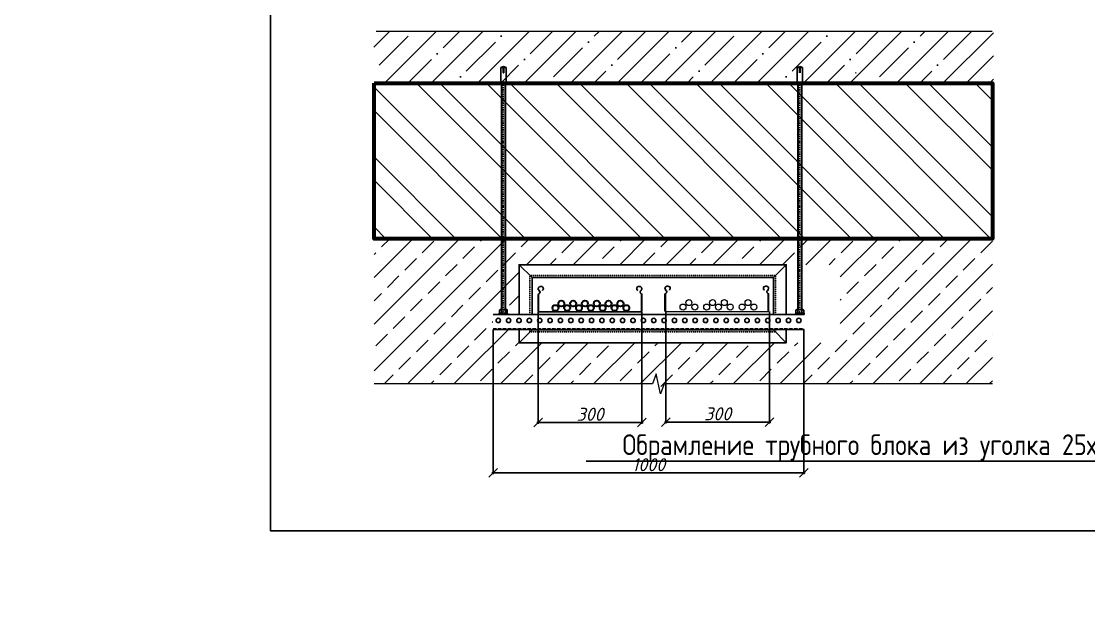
# Model space of a CAD drawing. Header units: millimetres. Extents: x -42533 to 645315, y 3457 to 82611.
# Drawn here: x 35524 to 47802, y 7901 to 14571 of the extents above; entities that cross this region are included whole.
import ezdxf
from ezdxf import colors
from ezdxf.entities.mleader import LeaderData, LeaderLine
from ezdxf.math import Vec2, Vec3

# ---------------------------------------------------------------- set-up
doc = ezdxf.new("R2010")
doc.units = ezdxf.units.MM
doc.set_wipeout_variables(frame=1)
for name, pattern in [('HIDDEN', [9.525, 6.35, -3.175]), ('ШТРИХОВАЯ', [0.75, 0.5, -0.25]), ('штрихпунктирная', [25.4, 12.7, -6.35, 0, -6.35])]:
    doc.linetypes.add(name, pattern=pattern)
for name, color, linetype in [('PDF _Геометрия', 7, 'Continuous'), ('Основная', 7, 'Continuous'), ('Тонкая', 7, 'Continuous'), ('ШАХТЫ_ДЛЯ_СВОДНИКА', 7, 'Continuous'), ('ЭОМ_Лотки рабочие', 5, 'Continuous'), ('ЭОМ_Размеры', 7, 'Continuous')]:
    doc.layers.add(name, color=color, linetype=linetype)
for name, color, linetype, lineweight in [('Ось', 140, 'штрихпунктирная', 15), ('СТЕНЫ', 7, 'Continuous', 9), ('ЭМ_кабеленесущие конструкции', 7, 'Continuous', 15), ('ЭОМ_Кабель Быт. розеток', 5, 'Continuous', 30), ('ЭОМ_Кабель Комп. розеток', 30, 'Continuous', 9)]:
    doc.layers.add(name, color=color, linetype=linetype, lineweight=lineweight)
doc.layers.add('ЭОМ_Освещение рабочее', color=7, linetype='Continuous', lineweight=9, true_color=0x312af4)
doc.styles.add('ISOCPEUR', font='isocpeur.ttf', dxfattribs={"width": 0.85, "height": 275})
doc.styles.add('MYSTYLE', font='isocpeur.ttf', dxfattribs={"oblique": 15})
doc.dimstyles.new('1', dxfattribs={"dimtxt": 35, "dimasz": 20, "dimexe": 15, "dimexo": 0.625, "dimgap": 20, "dimtad": 1, "dimdec": 0, "dimtxsty": 'MYSTYLE', "dimblk": 'OBLIQUE', "dimcen": 0, "dimdle": 15, "dimadec": 0, "dimazin": 0, "dimtfac": 1, "dimtdec": 0, "dimtmove": 0, "dimatfit": 3, "dimldrblk": 'OBLIQUE', "dimfxl": 1, "dimarcsym": 0})

# ---------------------------------------------------------------- blocks, each defined once
blk = doc.blocks.new('*U317')
blk.add_wipeout([(-7.5, 0.8), (-6.5, 0), (6.5, 0), (7.5, 0.8), (7.5, 6), (6.5, 6.8), (-6.5, 6.8), (-7.5, 6)])
for p, q in [((-7.5, 6), (-6.5, 6.8)), ((-7.5, 6), (-7.5, 0.8)), ((-7.5, 0.8), (-6.5, 0)), ((-6.5, 6.8), (-6.1, 6.8)), ((-6.5, 0), (-6.1, 0)), ((-6.1, 6.8), (0, 6.8)), ((-6.1, 0), (0, 0)), ((-3.8, 6), (-3.8, 0.8)), ((6.1, 6.8), (0, 6.8)), ((6.1, 0), (0, 0)), ((3.8, 6), (3.8, 0.8)), ((6.5, 6.8), (6.1, 6.8)), ((6.5, 0), (6.1, 0)), ((7.5, 6), (6.5, 6.8)), ((7.5, 0.8), (6.5, 0)), ((7.5, 6), (7.5, 0.8))]:
    blk.add_line(p, q)
for centre, radius, start, end in [((-6, 4.9), 1.9, 94.9499, 144.8587), ((-6, 1.9), 1.9, 215.1413, 265.0501), ((-6.4, 2.1), 4.68, 55.8533, 86.9299), ((-6.4, 4.7), 4.68, 273.0701, 304.1467), ((0.2, -3.2), 9.98, 90.9514, 113.1151), ((0.2, 10), 9.98, 246.8849, 269.0486), ((-0.2, -3.2), 9.98, 66.8849, 89.0486), ((-0.2, 10), 9.98, 270.9514, 293.1151), ((6.4, 2.1), 4.68, 93.0701, 124.1467), ((6.4, 4.7), 4.68, 235.8533, 266.9299), ((6, 4.9), 1.9, 35.1413, 85.0501), ((6, 1.9), 1.9, 274.9499, 324.8587)]:
    blk.add_arc(centre, radius, start, end)
blk = doc.blocks.new('*U318')
blk.add_wipeout([(600, -29), (600, 0), (0, 0), (0, -29)])
for p, q in [((0, 0), (600, 0)), ((0, -29), (600, -29))]:
    blk.add_line(p, q)
at = {"linetype": 'HIDDEN'}
blk.add_line((0, -27.5), (600, -27.5), dxfattribs=at)
for centre in [(10, -11.5), (30, -11.5), (50, -11.5), (70, -11.5), (90, -11.5), (110, -11.5), (130, -11.5), (150, -11.5), (170, -11.5), (190, -11.5), (210, -11.5), (230, -11.5), (250, -11.5), (270, -11.5), (290, -11.5), (310, -11.5), (330, -11.5), (350, -11.5), (370, -11.5), (390, -11.5), (410, -11.5), (430, -11.5), (450, -11.5), (470, -11.5), (490, -11.5), (510, -11.5), (530, -11.5), (550, -11.5), (570, -11.5), (590, -11.5)]:
    blk.add_circle(centre, 4.25)
blk = doc.blocks.new('_Dot')
at = {"color": 0, "linetype": 'ByBlock', "lineweight": -2}
blk.add_line((-0.5, 0), (-1, 0), dxfattribs=at)
at = {"color": 0, "linetype": 'ByBlock', "const_width": 0.5}
blk.add_lwpolyline([(-0.25, 0, 1), (0.25, 0, 1)], format="xyb", close=True, dxfattribs=at)
blk = doc.blocks.new('_Oblique')
at = {"color": 0, "linetype": 'ByBlock', "lineweight": -2}
blk.add_line((-0.5, -0.5), (0.5, 0.5), dxfattribs=at)
blk = doc.blocks.new('*D748')
at = {"layer": 'Defpoints', "color": 0, "transparency": 16777216}
for p in [(40950, 11029), (44526, 11029), (40950, 9380)]:
    blk.add_point(p, dxfattribs=at)
at = {"layer": 'ЭОМ_Размеры', "color": 0, "lineweight": -2, "transparency": 16777216}
for p, q in [((40950, 11028), (40950, 9365)), ((44526, 11028), (44526, 9365)), ((44541, 9380), (40935, 9380))]:
    blk.add_line(p, q, dxfattribs=at)
at = {"layer": 'ЭОМ_Размеры', "color": 0, "lineweight": -2, "transparency": 16777216, "xscale": 100, "yscale": 100, "zscale": 100, "rotation": 180}
blk.add_blockref('_Oblique', (40950, 9380), dxfattribs=at)
at = {"layer": 'ЭОМ_Размеры', "color": 0, "lineweight": -2, "transparency": 16777216, "xscale": 100, "yscale": 100, "zscale": 100}
blk.add_blockref('_Oblique', (44526, 9380), dxfattribs=at)
at = {"layer": 'ЭОМ_Размеры', "color": 0, "transparency": 16777216, "insert": (42738, 9475), "char_height": 150, "attachment_point": 5, "style": 'MYSTYLE'}
blk.add_mtext('1000', dxfattribs=at)
blk = doc.blocks.new('*D750')
at = {"layer": 'Defpoints', "color": 0, "transparency": 16777216}
for p in [(41469, 11231), (42662, 11231), (41469, 9960)]:
    blk.add_point(p, dxfattribs=at)
at = {"layer": 'ЭОМ_Размеры', "color": 0, "lineweight": -2, "transparency": 16777216}
for p, q in [((41469, 11231), (41469, 9945)), ((42662, 11231), (42662, 9945)), ((42677, 9960), (41454, 9960))]:
    blk.add_line(p, q, dxfattribs=at)
at = {"layer": 'ЭОМ_Размеры', "color": 0, "lineweight": -2, "transparency": 16777216, "xscale": 100, "yscale": 100, "zscale": 100, "rotation": 180}
blk.add_blockref('_Oblique', (41469, 9960), dxfattribs=at)
at = {"layer": 'ЭОМ_Размеры', "color": 0, "lineweight": -2, "transparency": 16777216, "xscale": 100, "yscale": 100, "zscale": 100}
blk.add_blockref('_Oblique', (42662, 9960), dxfattribs=at)
at = {"layer": 'ЭОМ_Размеры', "color": 0, "transparency": 16777216, "insert": (42066, 10055), "char_height": 150, "attachment_point": 5, "style": 'MYSTYLE'}
blk.add_mtext('300', dxfattribs=at)
blk = doc.blocks.new('*D751')
at = {"layer": 'Defpoints', "color": 0, "transparency": 16777216}
for p in [(42938, 11236), (44131, 11236), (42938, 9965)]:
    blk.add_point(p, dxfattribs=at)
at = {"layer": 'ЭОМ_Размеры', "color": 0, "lineweight": -2, "transparency": 16777216}
for p, q in [((42938, 11235), (42938, 9950)), ((44131, 11235), (44131, 9950)), ((44146, 9965), (42923, 9965))]:
    blk.add_line(p, q, dxfattribs=at)
at = {"layer": 'ЭОМ_Размеры', "color": 0, "lineweight": -2, "transparency": 16777216, "xscale": 100, "yscale": 100, "zscale": 100, "rotation": 180}
blk.add_blockref('_Oblique', (42938, 9965), dxfattribs=at)
at = {"layer": 'ЭОМ_Размеры', "color": 0, "lineweight": -2, "transparency": 16777216, "xscale": 100, "yscale": 100, "zscale": 100}
blk.add_blockref('_Oblique', (44131, 9965), dxfattribs=at)
at = {"layer": 'ЭОМ_Размеры', "color": 0, "transparency": 16777216, "insert": (43534, 10060), "char_height": 150, "attachment_point": 5, "style": 'MYSTYLE'}
blk.add_mtext('300', dxfattribs=at)
blk = doc.blocks.new('*U316')
at = {"color": 0, "linetype": 'ByBlock', "lineweight": -2}
for p, q in [((-99, 41.9), (-97.7, 40.4)), ((-97.2, 40.8), (-98.4, 42.4)), ((-92, 41.9), (-91.5, 41.4)), ((91.5, 41.4), (92, 41.9)), ((98.4, 42.4), (97.2, 40.8)), ((97.7, 40.4), (99, 41.9)), ((-100, 33.7), (-100, 1.5)), ((-99.3, 1.5), (-99.3, 33.7)), ((99.3, 33.7), (99.3, 1.5)), ((100, 1.5), (100, 33.7)), ((98.5, 0.7), (-98.5, 0.7)), ((-98.5, 0), (98.5, 0))]:
    blk.add_line(p, q, dxfattribs=at)
for centre, radius, start, end in [((-95, 45), 5, 314.427, 217.7596), ((-95, 45), 4.3, 314.427, 217.7596), ((95, 45), 5, 322.2404, 225.573), ((95, 45), 4.3, 322.2404, 225.573), ((-97.5, 33.7), 2.5, 118.2115, 180), ((-97.5, 33.7), 1.8, 118.2115, 180), ((-100.1, 38.5), 3, 298.2115, 37.7596), ((-100.1, 38.5), 3.7, 298.2115, 37.7596), ((100.1, 38.5), 3.7, 142.2404, 241.7885), ((100.1, 38.5), 3, 142.2404, 241.7885), ((97.5, 33.7), 1.8, 0, 61.7885), ((97.5, 33.7), 2.5, 0, 61.7885), ((-98.5, 1.5), 1.5, 180, 270), ((-98.5, 1.5), 0.8, 180, 270), ((98.5, 1.5), 0.8, 270, 0), ((98.5, 1.5), 1.5, 270, 0)]:
    blk.add_arc(centre, radius, start, end, dxfattribs=at)

msp = doc.modelspace()

# ---------------------------------------------------------------- hatches: boundary and pattern name
at = {"transparency": 33554610}
h = msp.add_hatch(dxfattribs=at)
h.set_pattern_fill('ANSI35', color=252, scale=59.620204)
h.set_pattern_definition([(45, (-668032.94, -318554.5), (-267.70235, 267.70235), []), (45, (-667765.24, -318554.5), (-267.70235, 267.70235), [473.23537, -94.64707, 0, -94.64707])])
h.paths.add_polyline_path([(46706, 13861), (46706, 14458.9), (39580.4, 14458.9), (39580.4, 13861)])
h = msp.add_hatch()
h.set_pattern_fill('ANSI32', color=256, scale=59.620204, angle=90)
h.set_pattern_definition([(135, (-668036.1, -311631.6), (-401.55353, -401.55353), []), (135, (-668036.1, -311363.9), (-401.55353, -401.55353), [])])
h.paths.add_polyline_path([(46694.8, 12072.4), (46694.8, 13861), (39581.3, 13861), (39581.3, 12072.4)])

# ---------------------------------------------------------------- linework, layer by layer
at = {"color": 5}
for points in [[(41249.9, 11774.3), (44323.6, 11774.3), (44174.5, 11625.3), (41398.9, 11625.3)], [(41398.9, 11625.3), (41398.9, 11026.1), (41249.9, 10877), (41249.9, 11774.3)], [(44323.6, 11774.3), (44323.6, 10877), (44174.5, 11026.1), (44174.5, 11625.3)], [(41398.9, 11026.1), (44174.5, 11026.1), (44323.6, 10877), (41249.9, 10877)]]:
    msp.add_lwpolyline(points, close=True, dxfattribs=at)
at = {"color": 5, "linetype": 'ШТРИХОВАЯ', "ltscale": 0.2}
for points in [[(41375.1, 11649.1), (44198.4, 11649.1)], [(41375.1, 11649.1), (41375.1, 11002.2)], [(44198.4, 11649.1), (44198.4, 11002.2)], [(41375.1, 11002.2), (44198.4, 11002.2)]]:
    msp.add_lwpolyline(points, dxfattribs=at)
at = {"layer": 'PDF _Геометрия', "lineweight": 13}
msp.add_lwpolyline([(46694.8, 10403), (42917.8, 10403), (42875.2, 10289.4), (42826.3, 10519.8), (42783.7, 10403), (39581.3, 10403)], dxfattribs=at)
at = {"layer": 'Основная'}
for p, q in [((41039.7, 14033.8), (41039.7, 13860.9)), ((41045.7, 14033.8), (41039.7, 14033.8)), ((41066.5, 14039.7), (41045.7, 14039.7)), ((41045.7, 14039.7), (41045.7, 14033.8)), ((41066.5, 14039.7), (41066.5, 13980.1)), ((41093.3, 14039.7), (41072.5, 14039.7)), ((41072.5, 14039.7), (41072.5, 13980.1)), ((41093.3, 14039.7), (41093.3, 14033.8)), ((41099.3, 14033.8), (41093.3, 14033.8)), ((41099.3, 14033.8), (41099.3, 13860.9)), ((44450, 14033.8), (44450, 13860.9)), ((44455.9, 14033.8), (44450, 14033.8)), ((44476.8, 14039.7), (44455.9, 14039.7)), ((44455.9, 14039.7), (44455.9, 14033.8)), ((44476.8, 14039.7), (44476.8, 13980.1)), ((44503.6, 14039.7), (44482.8, 14039.7)), ((44482.8, 14039.7), (44482.8, 13980.1)), ((44503.6, 14039.7), (44503.6, 14033.8)), ((44509.6, 14033.8), (44503.6, 14033.8)), ((44509.6, 14033.8), (44509.6, 13860.9)), ((41072.5, 13980.1), (41066.5, 13980.1)), ((45126.7, 13980.1), (45120.7, 13980.1)), ((41045.7, 13861), (41045.7, 11257.2)), ((41093.3, 13861), (41093.3, 11257.2))]:
    msp.add_line(p, q, dxfattribs=at)
at = {"layer": 'Основная', "ltscale": 75}
msp.add_lwpolyline([(41117.2, 11201.8), (41117.2, 11216.7), (41021.8, 11216.7), (41021.8, 11201.8)], dxfattribs=at)
at = {"layer": 'Ось'}
msp.add_line((41069.5, 11201.8), (41069.5, 13861), dxfattribs=at)
at = {"layer": 'СТЕНЫ'}
for p, q in [((39605.4, 14458.6), (46691.1, 14458.6)), ((41150.5, 13860.9), (45042.7, 13861.2))]:
    msp.add_line(p, q, dxfattribs=at)
at = {"layer": 'Тонкая'}
for p, q in [((41069.5, 14051.6), (41039.7, 14039.7)), ((41039.7, 14039.7), (41039.7, 14033.8)), ((41069.5, 14051.6), (41099.3, 14039.7)), ((41099.3, 14039.7), (41099.3, 14033.8)), ((44479.8, 14051.6), (44450, 14039.7)), ((44450, 14039.7), (44450, 14033.8)), ((44479.8, 14051.6), (44509.6, 14039.7)), ((44509.6, 14039.7), (44509.6, 14033.8)), ((41049.7, 11257.2), (41049.7, 13861)), ((41089.3, 11257.2), (41089.3, 13861))]:
    msp.add_line(p, q, dxfattribs=at)
at = {"layer": 'ШАХТЫ_ДЛЯ_СВОДНИКА', "color": 18, "lineweight": 60, "true_color": 0x000000}
msp.add_lwpolyline([(39581.3, 13861), (46694.8, 13861), (46694.8, 12072.4), (39581.3, 12072.4)], close=True, dxfattribs=at)
at = {"layer": 'ЭОМ_Кабель Быт. розеток', "color": 5}
for centre in [(41735.2, 11327.3), (41871.2, 11327.3), (42007.1, 11327.3), (42143, 11327.3), (42279, 11327.3), (42414.9, 11327.3)]:
    msp.add_circle(centre, 34, dxfattribs=at)
at = {"layer": 'ЭОМ_Кабель Комп. розеток', "color": 1}
for centre in [(43203.3, 11338.1), (43475.2, 11338.1), (43611.1, 11338.1), (43883, 11338.1)]:
    msp.add_circle(centre, 34, dxfattribs=at)

# ---------------------------------------------------------------- block references
at = {"layer": 'Основная', "ltscale": 6.666667, "xscale": 5.962020415049804, "yscale": 5.962020415049804, "zscale": 5.962020415049804}
msp.add_blockref('*U317', (44479.8, 11216.7), dxfattribs=at)

# ---------------------------------------------------------------- leaders
at = {"layer": 'ЭМ_кабеленесущие конструкции', "lineweight": 5}
ml = msp.add_multileader_mtext('Standard', dxfattribs=at)
ml.set_content('Мастика огнеупорная\\Pдля заделки щелей между перекрытием и трубой ВГП', color=256, style='ISOCPEUR')
ml.set_leader_properties()
ml.set_arrow_properties(name='DOT')
ml.build(insert=Vec2(0, 0))
ml.multileader.update_dxf_attribs({"text_left_attachment_type": 6, "text_right_attachment_type": 6, "dogleg_length": 0.00122, "arrow_head_size": 48.9, "scale": 10})
ctx = ml.context
ctx.base_point, ctx.scale, ctx.char_height, ctx.arrow_head_size, ctx.landing_gap_size, ctx.plane_origin = Vec3(64412.5, 13728.6), 10, 195.708, 48.9, 97.9, Vec3(71889.9, 17091.6)
ctx.left_attachment, ctx.right_attachment, ctx.text_align_type = 6, 6, 2
notes = []
notes.append((ctx, [(1, (1, 1, 0), (67452.8, 13728.6), (-1, 0), 0.0597, [(2, [(68326.3, 14094.8)], 0, [])])]))
ctx.mtext.insert, ctx.mtext.width, ctx.mtext.defined_height, ctx.mtext.alignment, ctx.mtext.flow_direction = Vec3(67354.9, 13983.1), 4017.395, 193, 3, 5
ml = msp.add_multileader_mtext('Standard', dxfattribs=at)
ml.set_content('Обрамление трубного блока из уголка 25х25х4 ГОСТ 8509-93', color=256, style='ISOCPEUR')
ml.set_leader_properties()
ml.set_arrow_properties(name='DOT')
ml.build(insert=Vec2(0, 0))
ml.multileader.update_dxf_attribs({"text_left_attachment_type": 6, "text_right_attachment_type": 6, "dogleg_length": 0.00122, "arrow_head_size": 48.9, "scale": 10})
ctx = ml.context
ctx.base_point, ctx.scale, ctx.char_height, ctx.arrow_head_size, ctx.landing_gap_size, ctx.plane_origin = Vec3(62369.6, 7903.4), 10, 195.708, 48.9, 97.9, Vec3(66206.2, 8628.6)
ctx.left_attachment, ctx.right_attachment, ctx.text_align_type = 6, 6, 2
notes.append((ctx, [(1, (1, 1, 0), (66747.1, 7903.4), (-1, 0), 97.9, [(2, [(68970.9, 8734.8), (68290.9, 8944.1)], 0, [])])]))
ctx.mtext.insert, ctx.mtext.width, ctx.mtext.defined_height, ctx.mtext.alignment, ctx.mtext.flow_direction = Vec3(66551.3, 8157.8), 4196.374, 525.7, 3, 5
for ctx, leaders in notes:
    for number, flags, end, landing, length, lines in leaders:
        leader = LeaderData()
        leader.index, (leader.has_last_leader_line, leader.has_dogleg_vector, leader.attachment_direction) = number, flags
        leader.last_leader_point, leader.dogleg_vector, leader.dogleg_length = Vec3(end), Vec3(landing), length
        for number, points, colour, breaks in lines:
            line = LeaderLine()
            line.index, line.vertices, line.color, line.breaks = number, Vec3.list(points), colors.encode_raw_color(colour), breaks
            leader.lines.append(line)
        ctx.leaders.append(leader)

# ---------------------------------------------------------------- next in the draw order: linework, layer by layer
at = {"layer": 'Основная'}
for p, q in [((44455.9, 13861), (44455.9, 11257.2)), ((44503.6, 13861), (44503.6, 11257.2))]:
    msp.add_line(p, q, dxfattribs=at)
at = {"layer": 'Основная', "ltscale": 75}
msp.add_lwpolyline([(44527.5, 11201.8), (44527.5, 11216.7), (44432.1, 11216.7), (44432.1, 11201.8)], dxfattribs=at)
at = {"layer": 'Ось'}
msp.add_line((44479.8, 11201.8), (44479.8, 13861), dxfattribs=at)
at = {"layer": 'Тонкая'}
for p, q in [((44460, 11257.2), (44460, 13861)), ((44499.6, 11257.2), (44499.6, 13861))]:
    msp.add_line(p, q, dxfattribs=at)

# ---------------------------------------------------------------- next in the draw order: block references
at = {"layer": 'Основная', "ltscale": 6.666667, "xscale": 5.962020415049804, "yscale": 5.962020415049804, "zscale": 5.962020415049804}
msp.add_blockref('*U317', (41069.5, 11216.7), dxfattribs=at)

# ---------------------------------------------------------------- next in the draw order: hatches: boundary and pattern name
h = msp.add_hatch()
h.set_pattern_fill('ANSI33', color=256, scale=59.620204)
h.set_pattern_definition([(45, (-684802.5, -318700.77), (-267.70235, 267.70235), []), (45, (-684534.8, -318700.77), (-267.70235, 267.70235), [189.29415, -94.64707])])
h.paths.add_polyline_path([(46648.4, 13741.8), (39544.8, 13741.8)])
h.paths.add_polyline_path([(46694.8, 12072.4), (39581.3, 12072.4), (39581.3, 10403), (42783.7, 10403), (42826.3, 10519.8), (42875.2, 10289.4), (42917.8, 10403), (46694.8, 10403)])
h.paths.add_polyline_path([(44943.3, 10877), (44594.5, 10877), (41598.6, 10877), (41249.9, 10877), (41249.9, 11774.3), (41598.6, 11774.3), (44594.5, 11774.3), (44943.3, 11774.3)], flags=16)
edge = h.paths.add_edge_path(flags=0)
edge.add_arc((44494.7, 11125.9), 99.9, 0, 90, ccw=False)
edge.add_arc((44494.7, 11125.9), 99.9, -180, 0, ccw=False)
edge.add_arc((44295, 11125.9), 99.9, -180, 0, ccw=False)
edge.add_arc((44095.2, 11125.9), 99.9, -180, 0, ccw=False)
edge.add_arc((43895.5, 11125.9), 99.9, -180, 0, ccw=False)
edge.add_arc((43695.8, 11125.9), 99.9, -180, 0, ccw=False)
edge.add_arc((43496, 11125.9), 99.9, -180, 0, ccw=False)
edge.add_arc((43296.3, 11125.9), 99.9, -180, 0, ccw=False)
edge.add_arc((43096.6, 11125.9), 99.9, -180, 0, ccw=False)
edge.add_arc((42896.9, 11125.9), 99.9, -180, 0, ccw=False)
edge.add_arc((42697.1, 11125.9), 99.9, -180, 0, ccw=False)
edge.add_arc((42497.4, 11125.9), 99.9, -180, 0, ccw=False)
edge.add_arc((42297.7, 11125.9), 99.9, -180, 0, ccw=False)
edge.add_arc((42098, 11125.9), 99.9, -180, 0, ccw=False)
edge.add_arc((41898.2, 11125.9), 99.9, -180, 0, ccw=False)
edge.add_arc((41698.5, 11125.9), 99.9, -180, 0, ccw=False)
edge.add_arc((41698.5, 11125.9), 99.9, 90, 180, ccw=False)
edge.add_arc((41698.5, 11325.7), 99.9, 180, 270, ccw=False)
edge.add_arc((41698.5, 11325.7), 99.9, 90, 180, ccw=False)
edge.add_arc((41698.5, 11525.4), 99.9, 180, 270, ccw=False)
edge.add_arc((41698.5, 11525.4), 99.9, 0, 180, ccw=False)
edge.add_arc((41898.2, 11525.4), 99.9, 0, 180, ccw=False)
edge.add_arc((42098, 11525.4), 99.9, 0, 180, ccw=False)
edge.add_arc((42297.7, 11525.4), 99.9, 0, 180, ccw=False)
edge.add_arc((42497.4, 11525.4), 99.9, 0, 180, ccw=False)
edge.add_arc((42697.1, 11525.4), 99.9, 0, 180, ccw=False)
edge.add_arc((42896.9, 11525.4), 99.9, 0, 180, ccw=False)
edge.add_arc((43096.6, 11525.4), 99.9, 0, 180, ccw=False)
edge.add_arc((43296.3, 11525.4), 99.9, 0, 180, ccw=False)
edge.add_arc((43496, 11525.4), 99.9, 0, 180, ccw=False)
edge.add_arc((43695.8, 11525.4), 99.9, 0, 180, ccw=False)
edge.add_arc((43895.5, 11525.4), 99.9, 0, 180, ccw=False)
edge.add_arc((44095.2, 11525.4), 99.9, 0, 180, ccw=False)
edge.add_arc((44295, 11525.4), 99.9, 0, 180, ccw=False)
edge.add_arc((44494.7, 11525.4), 99.9, 0, 180, ccw=False)
edge.add_arc((44494.7, 11525.4), 99.9, -90, 0, ccw=False)
edge.add_arc((44494.7, 11325.7), 99.9, 0, 90, ccw=False)
edge.add_arc((44494.7, 11325.7), 99.9, -90, 0, ccw=False)
edge = h.paths.add_edge_path(flags=0)
edge.add_arc((44494.7, 11325.7), 74.5, 0, 360)
edge = h.paths.add_edge_path(flags=0)
edge.add_arc((44494.7, 11125.9), 74.5, 0, 360)
edge = h.paths.add_edge_path(flags=0)
edge.add_arc((44494.7, 11525.4), 74.5, 0, 360)
edge = h.paths.add_edge_path(flags=0)
edge.add_arc((44095.2, 11325.7), 99.9, -180, 0, ccw=False)
edge.add_arc((43895.5, 11325.7), 99.9, -180, 0, ccw=False)
edge.add_arc((43695.8, 11325.7), 99.9, -180, 0, ccw=False)
edge.add_arc((43496, 11325.7), 99.9, -180, 0, ccw=False)
edge.add_arc((43296.3, 11325.7), 99.9, -180, 0, ccw=False)
edge.add_arc((43096.6, 11325.7), 99.9, -180, 0, ccw=False)
edge.add_arc((42896.9, 11325.7), 99.9, -180, 0, ccw=False)
edge.add_arc((42697.1, 11325.7), 99.9, -180, 0, ccw=False)
edge.add_arc((42497.4, 11325.7), 99.9, -180, 0, ccw=False)
edge.add_arc((42297.7, 11325.7), 99.9, -180, 0, ccw=False)
edge.add_arc((42098, 11325.7), 99.9, -180, 0, ccw=False)
edge.add_arc((41898.2, 11325.7), 99.9, -180, 0, ccw=False)
edge.add_arc((41898.2, 11325.7), 99.9, 0, 180, ccw=False)
edge.add_arc((42098, 11325.7), 99.9, 0, 180, ccw=False)
edge.add_arc((42297.7, 11325.7), 99.9, 0, 180, ccw=False)
edge.add_arc((42497.4, 11325.7), 99.9, 0, 180, ccw=False)
edge.add_arc((42697.1, 11325.7), 99.9, 0, 180, ccw=False)
edge.add_arc((42896.9, 11325.7), 99.9, 0, 180, ccw=False)
edge.add_arc((43096.6, 11325.7), 99.9, 0, 180, ccw=False)
edge.add_arc((43296.3, 11325.7), 99.9, 0, 180, ccw=False)
edge.add_arc((43496, 11325.7), 99.9, 0, 180, ccw=False)
edge.add_arc((43695.8, 11325.7), 99.9, 0, 180, ccw=False)
edge.add_arc((43895.5, 11325.7), 99.9, 0, 180, ccw=False)
edge.add_arc((44095.2, 11325.7), 99.9, 0, 180, ccw=False)
edge.add_arc((44295, 11325.7), 99.9, 0, 180, ccw=False)
edge.add_arc((44295, 11325.7), 99.9, -180, 0, ccw=False)
edge = h.paths.add_edge_path(flags=0)
edge.add_arc((44295, 11325.7), 74.5, 0, 360)
edge = h.paths.add_edge_path(flags=0)
edge.add_arc((44295, 11125.9), 74.5, 0, 360)
edge = h.paths.add_edge_path(flags=0)
edge.add_arc((44295, 11525.4), 74.5, 0, 360)
edge = h.paths.add_edge_path(flags=0)
edge.add_arc((44095.2, 11325.7), 74.5, 0, 360)
edge = h.paths.add_edge_path(flags=0)
edge.add_arc((44095.2, 11125.9), 74.5, 0, 360)
edge = h.paths.add_edge_path(flags=0)
edge.add_arc((44095.2, 11525.4), 74.5, 0, 360)
edge = h.paths.add_edge_path(flags=0)
edge.add_arc((43895.5, 11325.7), 74.5, 0, 360)
edge = h.paths.add_edge_path(flags=0)
edge.add_arc((43895.5, 11125.9), 74.5, 0, 360)
edge = h.paths.add_edge_path(flags=0)
edge.add_arc((43895.5, 11525.4), 74.5, 0, 360)
edge = h.paths.add_edge_path(flags=0)
edge.add_arc((43695.8, 11325.7), 74.5, 0, 360)
edge = h.paths.add_edge_path(flags=0)
edge.add_arc((43695.8, 11125.9), 74.5, 0, 360)
edge = h.paths.add_edge_path(flags=0)
edge.add_arc((43695.8, 11525.4), 74.5, 0, 360)
edge = h.paths.add_edge_path(flags=0)
edge.add_arc((43496, 11325.7), 74.5, 0, 360)
edge = h.paths.add_edge_path(flags=0)
edge.add_arc((43496, 11125.9), 74.5, 0, 360)
edge = h.paths.add_edge_path(flags=0)
edge.add_arc((43496, 11525.4), 74.5, 0, 360)
edge = h.paths.add_edge_path(flags=0)
edge.add_arc((43296.3, 11325.7), 74.5, 0, 360)
edge = h.paths.add_edge_path(flags=0)
edge.add_arc((43296.3, 11125.9), 74.5, 0, 360)
edge = h.paths.add_edge_path(flags=0)
edge.add_arc((43296.3, 11525.4), 74.5, 0, 360)
edge = h.paths.add_edge_path(flags=0)
edge.add_arc((43096.6, 11325.7), 74.5, 0, 360)
edge = h.paths.add_edge_path(flags=0)
edge.add_arc((43096.6, 11125.9), 74.5, 0, 360)
edge = h.paths.add_edge_path(flags=0)
edge.add_arc((43096.6, 11525.4), 74.5, 0, 360)
edge = h.paths.add_edge_path(flags=0)
edge.add_arc((42896.9, 11325.7), 74.5, 0, 360)
edge = h.paths.add_edge_path(flags=0)
edge.add_arc((42896.9, 11125.9), 74.5, 0, 360)
edge = h.paths.add_edge_path(flags=0)
edge.add_arc((42896.9, 11525.4), 74.5, 0, 360)
edge = h.paths.add_edge_path(flags=0)
edge.add_arc((42697.1, 11325.7), 74.5, 0, 360)
edge = h.paths.add_edge_path(flags=0)
edge.add_arc((42697.1, 11125.9), 74.5, 0, 360)
edge = h.paths.add_edge_path(flags=0)
edge.add_arc((42697.1, 11525.4), 74.5, 0, 360)
edge = h.paths.add_edge_path(flags=0)
edge.add_arc((42497.4, 11325.7), 74.5, 0, 360)
edge = h.paths.add_edge_path(flags=0)
edge.add_arc((42497.4, 11125.9), 74.5, 0, 360)
edge = h.paths.add_edge_path(flags=0)
edge.add_arc((42497.4, 11525.4), 74.5, 0, 360)
edge = h.paths.add_edge_path(flags=0)
edge.add_arc((42297.7, 11325.7), 74.5, 0, 360)
edge = h.paths.add_edge_path(flags=0)
edge.add_arc((42297.7, 11125.9), 74.5, 0, 360)
edge = h.paths.add_edge_path(flags=0)
edge.add_arc((42297.7, 11525.4), 74.5, 0, 360)
edge = h.paths.add_edge_path(flags=0)
edge.add_arc((42098, 11325.7), 74.5, 0, 360)
edge = h.paths.add_edge_path(flags=0)
edge.add_arc((42098, 11125.9), 74.5, 0, 360)
edge = h.paths.add_edge_path(flags=0)
edge.add_arc((42098, 11525.4), 74.5, 0, 360)
edge = h.paths.add_edge_path(flags=0)
edge.add_arc((41898.2, 11325.7), 74.5, 0, 360)
edge = h.paths.add_edge_path(flags=0)
edge.add_arc((41898.2, 11125.9), 74.5, 0, 360)
edge = h.paths.add_edge_path(flags=0)
edge.add_arc((41898.2, 11525.4), 74.5, 0, 360)
edge = h.paths.add_edge_path(flags=0)
edge.add_arc((41698.5, 11325.7), 74.5, 0, 360)
edge = h.paths.add_edge_path(flags=0)
edge.add_arc((41698.5, 11125.9), 74.5, 0, 360)
edge = h.paths.add_edge_path(flags=0)
edge.add_arc((41698.5, 11525.4), 74.5, 0, 360)
h.paths.add_polyline_path([(40988.1, 11156), (40949.9, 11188.1), (41008.2, 11264.5), (40759.6, 11165.5)], flags=16)
h.paths.add_polyline_path([(43024, 10613.9), (43062.4, 10595.8), (43022.7, 10636.1), (42987.9, 10636.3)], flags=16)

# ---------------------------------------------------------------- next in the draw order: block references
at = {"xscale": 5.962020415049804, "yscale": 5.962020415049804, "zscale": 5.962020415049804}
msp.add_blockref('*U318', (40950.3, 11201.8), dxfattribs=at)

# ---------------------------------------------------------------- next in the draw order: linework, layer by layer
at = {"layer": 'ЭОМ_Кабель Быт. розеток', "color": 5}
for centre in [(41667.3, 11276.3), (41803.2, 11276.3), (41939.1, 11276.3), (42075.1, 11276.3), (42075.1, 11276.3), (42211, 11276.3), (42346.9, 11276.3), (42482.9, 11276.3)]:
    msp.add_circle(centre, 34, dxfattribs=at)
at = {"layer": 'ЭОМ_Кабель Комп. розеток', "color": 1}
for centre in [(43135.3, 11287.1), (43271.3, 11287.1), (43407.2, 11287.1), (43543.2, 11287.1), (43543.2, 11287.1), (43679.1, 11287.1), (43815, 11287.1), (43951, 11287.1)]:
    msp.add_circle(centre, 34, dxfattribs=at)
at = {"layer": 'ЭОМ_Лотки рабочие', "color": 7}
msp.add_lwpolyline([(38388.1, 14898.4), (58609.8, 14898.4), (58609.8, 8716.2), (38388.1, 8716.2)], close=True, dxfattribs=at)

# ---------------------------------------------------------------- next in the draw order: block references
at = {"layer": 'ЭОМ_Освещение рабочее', "color": 5, "xscale": -5.962020415049804, "yscale": 5.962020415049804, "zscale": 5.962020415049804}
msp.add_blockref('*U316', (42065.7, 11230.2), dxfattribs=at)
at = {"layer": 'ЭОМ_Освещение рабочее', "color": 1, "xscale": -5.962020415049804, "yscale": 5.962020415049804, "zscale": 5.962020415049804}
msp.add_blockref('*U316', (43524.2, 11233.4), dxfattribs=at)

# ---------------------------------------------------------------- next in the draw order: dimensions: what is measured, and where the dimension line sits
at = {"layer": 'ЭОМ_Размеры'}
for base, p1, p2, picture, middle in [((41469.5, 9960.4), (42661.9, 11231.4), (41469.5, 11231.4), '*D750', (42065.7, 9960.4)), ((42938.1, 9964.9), (44130.5, 11236), (42938.1, 11236), '*D751', (43534.3, 9964.9))]:
    dim = msp.add_linear_dim(base=base, p1=p1, p2=p2, angle=180, text='300', dimstyle='1', override={"dimtxt": 150, "dimasz": 100}, dxfattribs=at)
    dim.commit()
    dim.dimension.update_dxf_attribs({"geometry": picture, "text_midpoint": middle, "dimtype": 160})
dim = msp.add_linear_dim(base=(40950.3, 9379.8), p1=(44525.6, 11028.9), p2=(40950.3, 11028.9), angle=180, text='1000', dimstyle='1', override={"dimtxt": 150, "dimasz": 100}, dxfattribs=at)
dim.commit()
dim.dimension.update_dxf_attribs({"geometry": '*D748', "text_midpoint": (42737.9, 9474.8)})

# ---------------------------------------------------------------- next in the draw order: leaders
at = {"layer": 'ЭМ_кабеленесущие конструкции', "lineweight": 5}
ml = msp.add_multileader_mtext('Standard', dxfattribs=at)
ml.set_content('Обрамление трубного блока из уголка 25х25х4 ГОСТ 8509-93', color=256, style='ISOCPEUR')
ml.set_leader_properties()
ml.set_arrow_properties(name='DOT')
ml.build(insert=Vec2(0, 0))
ml.multileader.update_dxf_attribs({"text_left_attachment_type": 6, "text_right_attachment_type": 6, "dogleg_length": 0.00122, "arrow_head_size": 59.6, "scale": 10})
ctx = ml.context
ctx.base_point, ctx.scale, ctx.char_height, ctx.arrow_head_size, ctx.landing_gap_size, ctx.plane_origin = Vec3(46208.6, 9514.1), 10, 238.481, 59.6, 119.2, Vec3(49386.1, 10813.1)
ctx.left_attachment, ctx.right_attachment, ctx.text_align_type = 6, 6, 2
notes = []
notes.append((ctx, [(1, (1, 1, 0), (50549.6, 9514.1), (-1, 0), 119.3, [(2, [(52754.9, 10942.5), (51926.3, 11197.6)], 0, [])])]))
ctx.mtext.insert, ctx.mtext.width, ctx.mtext.defined_height, ctx.mtext.alignment, ctx.mtext.flow_direction = Vec3(50311.1, 9824.1), 4793.504, 661.5, 3, 5
for ctx, leaders in notes:
    for number, flags, end, landing, length, lines in leaders:
        leader = LeaderData()
        leader.index, (leader.has_last_leader_line, leader.has_dogleg_vector, leader.attachment_direction) = number, flags
        leader.last_leader_point, leader.dogleg_vector, leader.dogleg_length = Vec3(end), Vec3(landing), length
        for number, points, colour, breaks in lines:
            line = LeaderLine()
            line.index, line.vertices, line.color, line.breaks = number, Vec3.list(points), colors.encode_raw_color(colour), breaks
            leader.lines.append(line)
        ctx.leaders.append(leader)

doc.saveas('drawing.dxf')
